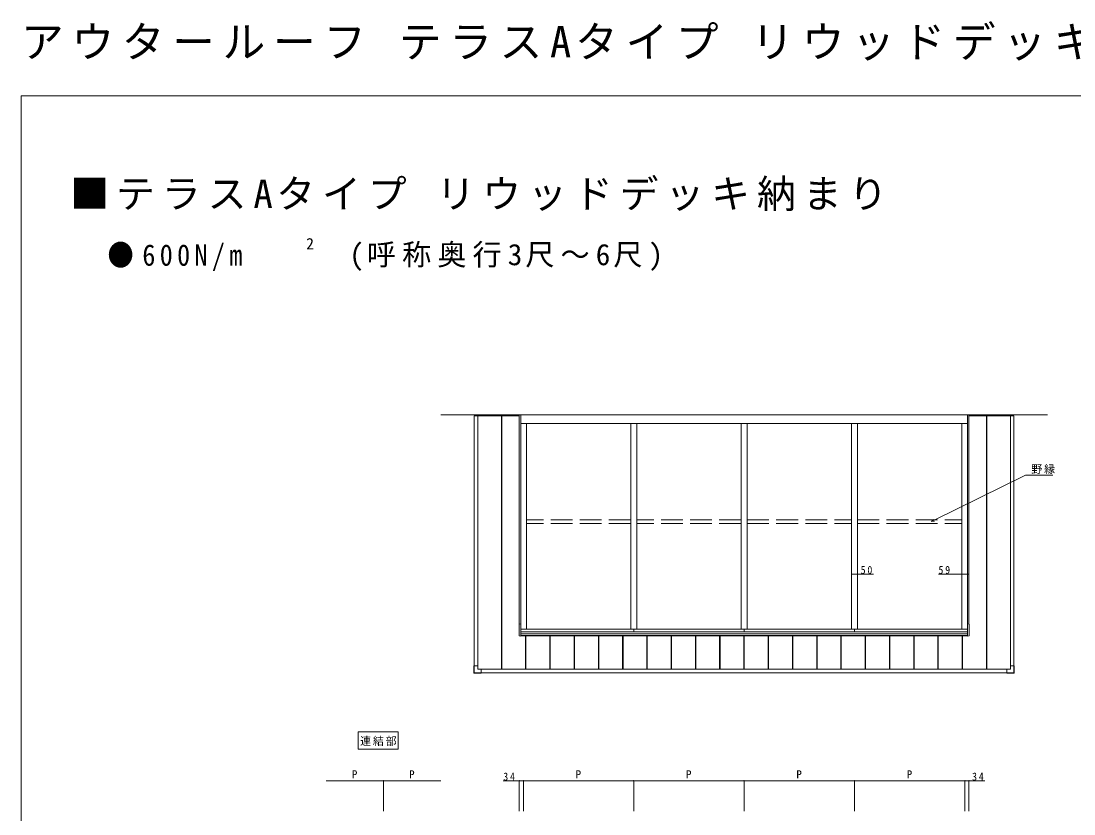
# Model space of a CAD drawing. Units: millimetres, scale not verified. Extents: x -7920 to 7920, y -12800 to 12777.
# Drawn here: x -7920 to 762, y 6241 to 12777 of the extents above; entities that cross this region are included whole.
import ezdxf
from ezdxf.enums import TextEntityAlignment as Align

# ---------------------------------------------------------------- set-up
doc = ezdxf.new("R2010")
doc.units = ezdxf.units.MM
doc.header["$LTSCALE"] = 60
doc.linetypes.add('USER1', pattern=[4, 3, -1])
doc.linetypes.add('USER3', pattern=[9.525, 6.35, -3.175])
for name, color, linetype, lineweight in [('0-1_USER1', 7, 'Continuous', 18), ('0-2_YKK_ZWAK', 7, 'Continuous', 18), ('0-3_YKK_12', 2, 'Continuous', 18), ('0-4_YKK_A1', 4, 'Continuous', 18), ('0-5_YKK_13', 4, 'Continuous', 18), ('0-6_YKK_D', 6, 'Continuous', 18), ('0-7_YKK_Z1', 7, 'Continuous', 18)]:
    doc.layers.add(name, color=color, linetype=linetype, lineweight=lineweight)
doc.styles.add('ＭＳ ゴシック', font='')
doc.styles.get('ＭＳ ゴシック').set_extended_font_data('MS Gothic')

msp = doc.modelspace()

# ---------------------------------------------------------------- linework, layer by layer
at = {"layer": '0-1_USER1', "color": 3}
for p, q in [((-5141.47, 6918.2), (-4811.47, 6918.2)), ((-5141.47, 6774.2), (-5141.47, 6918.2)), ((-4811.47, 6918.2), (-4811.47, 6774.2)), ((-4811.47, 6774.2), (-5141.47, 6774.2))]:
    msp.add_line(p, q, dxfattribs=at)
at = {"layer": '0-2_YKK_ZWAK'}
for p, q in [((-7920, -12800), (-7920, 12160)), ((-7920, 12160), (7920, 12160))]:
    msp.add_line(p, q, dxfattribs=at)
at = {"layer": '0-3_YKK_12'}
for p, q in [((-4183.32, 9523.27), (-4183.32, 7461.27)), ((-4153.32, 9523.27), (-4183.32, 9523.27)), ((-4156.32, 9523.27), (-3959.32, 9523.27)), ((-4153.32, 9523.27), (-4153.32, 7436.27)), ((-3959.32, 9523.27), (-3959.32, 7433.27)), ((-3956.32, 9523.27), (-3811.82, 9523.27)), ((-3956.32, 7433.27), (-3956.32, 9523.27)), ((-103.82, 9523.27), (40.68, 9523.27)), ((40.68, 9523.27), (40.68, 7433.27)), ((43.68, 9523.27), (43.68, 7433.27)), ((240.68, 9523.27), (43.68, 9523.27)), ((237.68, 9523.27), (267.68, 9523.27)), ((237.68, 9523.27), (237.68, 7436.27)), ((267.68, 9523.27), (267.68, 7461.27)), ((-3759.32, 7709.77), (-3759.32, 7433.27)), ((-3756.32, 7433.27), (-3756.32, 7709.77)), ((-3559.32, 7709.77), (-3559.32, 7433.27)), ((-3556.32, 7433.27), (-3556.32, 7709.77)), ((-3359.32, 7709.77), (-3359.32, 7433.27)), ((-3356.32, 7433.27), (-3356.32, 7709.77)), ((-3159.32, 7709.77), (-3159.32, 7433.27)), ((-3156.32, 7433.27), (-3156.32, 7709.77)), ((-2959.32, 7709.77), (-2959.32, 7433.27)), ((-2956.32, 7433.27), (-2956.32, 7709.77)), ((-2759.32, 7709.77), (-2759.32, 7433.27)), ((-2756.32, 7433.27), (-2756.32, 7709.77)), ((-2559.32, 7709.77), (-2559.32, 7433.27)), ((-2556.32, 7433.27), (-2556.32, 7709.77)), ((-2359.32, 7709.77), (-2359.32, 7433.27)), ((-2356.32, 7433.27), (-2356.32, 7709.77)), ((-2159.32, 7709.77), (-2159.32, 7433.27)), ((-2156.32, 7433.27), (-2156.32, 7709.77)), ((-1959.32, 7709.77), (-1959.32, 7433.27)), ((-1956.32, 7433.27), (-1956.32, 7709.77)), ((-1759.32, 7709.77), (-1759.32, 7433.27)), ((-1756.32, 7433.27), (-1756.32, 7709.77)), ((-1559.32, 7709.77), (-1559.32, 7433.27)), ((-1556.32, 7433.27), (-1556.32, 7709.77)), ((-1359.32, 7709.77), (-1359.32, 7433.27)), ((-1356.32, 7433.27), (-1356.32, 7709.77)), ((-1159.32, 7709.77), (-1159.32, 7433.27)), ((-1156.32, 7433.27), (-1156.32, 7709.77)), ((-959.32, 7709.77), (-959.32, 7433.27)), ((-956.32, 7433.27), (-956.32, 7709.77)), ((-759.32, 7709.77), (-759.32, 7433.27)), ((-756.32, 7433.27), (-756.32, 7709.77)), ((-559.32, 7709.77), (-559.32, 7433.27)), ((-556.32, 7433.27), (-556.32, 7709.77)), ((-359.32, 7709.77), (-359.32, 7433.27)), ((-356.32, 7433.27), (-356.32, 7709.77)), ((-159.32, 7709.77), (-159.32, 7433.27)), ((-156.32, 7433.27), (-156.32, 7709.77)), ((-4147.32, 7433.27), (231.68, 7433.27)), ((209.68, 7403.27), (-4125.32, 7403.27))]:
    msp.add_line(p, q, dxfattribs=at)
at = {"layer": '0-4_YKK_A1'}
for p, q in [((-3811.82, 7806.63), (-3811.82, 9531.27)), ((-3799.32, 7806.88), (-3799.32, 9531.27)), ((-116.32, 7806.88), (-116.32, 9531.27)), ((-103.82, 7806.63), (-103.82, 9531.27)), ((-3799.32, 9458.43), (-116.32, 9458.43)), ((-3752.82, 7764.37), (-3752.82, 9458.43)), ((-2892.82, 7764.37), (-2892.82, 9458.43)), ((-2842.82, 7764.37), (-2842.82, 9458.43)), ((-1982.82, 7764.37), (-1982.82, 9458.43)), ((-1932.82, 7764.37), (-1932.82, 9458.43)), ((-1072.82, 7764.37), (-1072.82, 9458.43)), ((-1022.82, 7764.37), (-1022.82, 9458.43)), ((-162.82, 7764.37), (-162.82, 9458.43)), ((-3799.32, 7806.88), (-3799.32, 8067.71)), ((-162.82, 7764.37), (-162.82, 8067.71)), ((-116.32, 7806.88), (-116.32, 8067.71)), ((-103.82, 7806.63), (-103.82, 8067.71)), ((-3813.32, 7805.28), (-3813.32, 7806.3)), ((-3813.32, 7708.44), (-3813.32, 7805.28)), ((-3798.82, 7806.89), (-3813.03, 7806.6)), ((-3798.82, 7806.88), (-3798.82, 7805.77)), ((-3798.82, 7805.77), (-3798.82, 7805.43)), ((-3798.82, 7805.43), (-3798.82, 7707.51)), ((-3798.82, 7764.37), (-116.82, 7764.37)), ((-3798.82, 7743.06), (-116.82, 7743.06)), ((-2867.82, 7764.37), (-2867.82, 7743.06)), ((-1957.82, 7764.37), (-1957.82, 7743.06)), ((-1047.82, 7764.37), (-1047.82, 7743.06)), ((-116.82, 7806.89), (-102.62, 7806.6)), ((-116.82, 7806.88), (-116.82, 7805.77)), ((-116.82, 7805.77), (-116.82, 7805.43)), ((-116.82, 7805.43), (-116.82, 7707.51)), ((-102.32, 7805.28), (-102.32, 7806.3)), ((-102.32, 7708.44), (-102.32, 7805.28)), ((-3798.82, 7707.27), (-3813.04, 7708.14)), ((-3798.82, 7726.27), (-116.82, 7726.27)), ((-3798.82, 7712.27), (-116.82, 7712.27)), ((-3798.82, 7711.27), (-116.82, 7711.27)), ((-116.82, 7709.77), (-3798.82, 7709.77)), ((-3798.82, 7707.51), (-3798.82, 7707.27)), ((-116.82, 7707.27), (-102.61, 7708.14)), ((-116.82, 7707.51), (-116.82, 7707.27))]:
    msp.add_line(p, q, dxfattribs=at)
at = {"layer": '0-4_YKK_A1', "linetype": 'USER1'}
for p, q in [((-2892.82, 8665.55), (-3752.82, 8665.55)), ((-2892.82, 8636.51), (-3752.82, 8636.51)), ((-1982.82, 8665.55), (-2842.82, 8665.55)), ((-1982.82, 8636.51), (-2842.82, 8636.51)), ((-1932.82, 8665.55), (-1072.82, 8665.55)), ((-1932.82, 8636.51), (-1072.82, 8636.51)), ((-1022.82, 8665.55), (-162.82, 8665.55)), ((-1022.82, 8636.51), (-162.82, 8636.51))]:
    msp.add_line(p, q, dxfattribs=at)
at = {"layer": '0-4_YKK_A1'}
for centre, start, end in [((-3813.02, 7806.3), 91.15842, 180), ((-102.62, 7806.3), 0, 88.84158), ((-3813.02, 7708.44), 180, 266.5), ((-102.62, 7708.44), 273.5, 0)]:
    msp.add_arc(centre, 0.3, start, end, dxfattribs=at)
at = {"layer": '0-5_YKK_13'}
for p, q in [((-4185.32, 7402.27), (-4185.32, 7460.27)), ((-4184.32, 7461.27), (-4154.32, 7461.27)), ((-4126.32, 7401.27), (-4184.32, 7401.27)), ((-4153.32, 7460.27), (-4153.32, 7433.27)), ((-4126.32, 7433.27), (-4153.32, 7433.27)), ((-4125.32, 7402.27), (-4125.32, 7432.27)), ((209.68, 7402.27), (209.68, 7432.27)), ((210.68, 7433.27), (237.68, 7433.27)), ((210.68, 7401.27), (268.68, 7401.27)), ((237.68, 7460.27), (237.68, 7433.27)), ((268.68, 7461.27), (238.68, 7461.27)), ((269.68, 7402.27), (269.68, 7460.27))]:
    msp.add_line(p, q, dxfattribs=at)
at = {"layer": '0-5_YKK_13', "linetype": 'USER3'}
for p, q in [((-4183.32, 7403.27), (-4183.32, 7461.27)), ((-4125.32, 7403.27), (-4183.32, 7403.27)), ((209.68, 7403.27), (267.68, 7403.27)), ((267.68, 7403.27), (267.68, 7461.27))]:
    msp.add_line(p, q, dxfattribs=at)
at = {"layer": '0-5_YKK_13'}
for centre, start, end in [((-4184.32, 7460.27), 90, 180), ((-4184.32, 7402.27), 180, 270), ((-4154.32, 7460.27), 0, 90), ((-4126.32, 7432.27), 0, 90), ((-4126.32, 7402.27), 270, 0), ((210.68, 7432.27), 90, 180), ((210.68, 7402.27), 180, 270), ((238.68, 7460.27), 90, 180), ((268.68, 7460.27), 0, 90), ((268.68, 7402.27), 270, 0)]:
    msp.add_arc(centre, 1, start, end, dxfattribs=at)
at = {"layer": '0-6_YKK_D'}
for p, q in [((-390.08, 8661.71), (363.57, 9032.4)), ((363.57, 9032.4), (589.07, 9032.4)), ((-412.96, 8650.46), (-393.09, 8667.85)), ((-412.96, 8650.46), (-390.08, 8661.71)), ((-387.06, 8655.58), (-412.96, 8650.46)), ((-1072.82, 8217.61), (-1022.82, 8217.61)), ((-1022.82, 8217.61), (-890.12, 8217.61)), ((-162.82, 8217.61), (-355.62, 8217.61)), ((-103.82, 8217.61), (-162.82, 8217.61)), ((-5403.83, 6514.38), (-4931.83, 6514.38)), ((-4931.83, 6264.38), (-4931.83, 6515.38)), ((-4931.83, 6264.38), (-4931.83, 6515.38)), ((-4459.83, 6514.38), (-4931.83, 6514.38)), ((-3811.83, 6514.38), (-3944.13, 6514.38)), ((-3811.83, 6264.38), (-3811.83, 6515.38)), ((-3777.82, 6514.38), (-3811.83, 6514.38)), ((-3777.82, 6264.38), (-3777.82, 6515.38)), ((-3777.82, 6264.38), (-3777.82, 6515.38)), ((-3777.82, 6514.38), (-2867.82, 6514.38)), ((-2867.82, 6264.38), (-2867.82, 6515.38)), ((-2867.82, 6264.38), (-2867.82, 6515.38)), ((-2867.82, 6514.38), (-1957.82, 6514.38)), ((-1957.82, 6264.38), (-1957.82, 6515.38)), ((-1957.82, 6264.38), (-1957.82, 6515.38)), ((-1957.82, 6514.38), (-1047.82, 6514.38)), ((-1047.82, 6264.38), (-1047.82, 6515.38)), ((-1047.82, 6264.38), (-1047.82, 6515.38)), ((-1047.82, 6514.38), (-137.82, 6514.38)), ((-137.82, 6264.38), (-137.82, 6515.38)), ((-137.82, 6264.38), (-137.82, 6515.38)), ((-137.82, 6514.38), (-103.82, 6514.38)), ((-103.82, 6264.38), (-103.82, 6515.38)), ((-103.82, 6514.38), (28.48, 6514.38))]:
    msp.add_line(p, q, dxfattribs=at)
for centre in [(-1072.82, 8217.61), (-1022.82, 8217.61), (-162.82, 8217.61), (-103.82, 8217.61)]:
    msp.add_circle(centre, 0.3, dxfattribs=at)
for centre, start, end in [((-4931.83, 6514.38), 0, 180), ((-4931.83, 6514.38), 0, 180), ((-4931.83, 6514.38), 180, 0), ((-4931.83, 6514.38), 180, 0), ((-3811.83, 6514.38), 0, 180), ((-3811.83, 6514.38), 180, 0), ((-3777.82, 6514.38), 0, 180), ((-3777.82, 6514.38), 0, 180), ((-3777.82, 6514.38), 180, 0), ((-3777.82, 6514.38), 180, 0), ((-2867.82, 6514.38), 0, 180), ((-2867.82, 6514.38), 0, 180), ((-2867.82, 6514.38), 180, 0), ((-2867.82, 6514.38), 180, 0), ((-1957.82, 6514.38), 0, 180), ((-1957.82, 6514.38), 0, 180), ((-1957.82, 6514.38), 180, 0), ((-1957.82, 6514.38), 180, 0), ((-1047.82, 6514.38), 0, 180), ((-1047.82, 6514.38), 0, 180), ((-1047.82, 6514.38), 180, 0), ((-1047.82, 6514.38), 180, 0), ((-137.82, 6514.38), 0, 180), ((-137.82, 6514.38), 0, 180), ((-137.82, 6514.38), 180, 0), ((-137.82, 6514.38), 180, 0), ((-103.82, 6514.38), 0, 180), ((-103.82, 6514.38), 180, 0)]:
    msp.add_arc(centre, 1.59, start, end, dxfattribs=at)
at = {"layer": '0-7_YKK_Z1'}
msp.add_line((-4457.82, 9531.27), (545, 9531.27), dxfattribs=at)

# ---------------------------------------------------------------- texts
at = {"layer": '0-1_USER1', "style": 'ＭＳ ゴシック'}
msp.add_text('2', height=93.84, dxfattribs=at).set_placement((-5568.85, 10866.62), align=Align.BOTTOM_LEFT)
at = {"layer": '0-1_USER1', "attachment_point": 7, "style": 'ＭＳ ゴシック'}
for s, insert, char_height in [('\\T1.18;アウタールーフ\\~テラスAタイプ\\~リウッドデッキ納まり', (-7920, 12448), 258.1), ('\\T1.18;■テラスAタイプ\\~リウッドデッキ納まり', (-7514.35, 11209.9), 234.6), ('\\T1.33;\\W0.9;●600N/m', (-7207.31, 10717.27), 176), ('\\T1.21;(呼称奥行3尺～6尺)', (-5213.47, 10717.27), 176), ('\\T1.17;連結部', (-5123.85, 6801.2), 65.98)]:
    msp.add_mtext(s, dxfattribs=dict(at, insert=insert, char_height=char_height))
at = {"layer": '0-6_YKK_D', "color": 7, "style": 'ＭＳ ゴシック'}
for p in [(-5191.83, 6514.98), (-4719.83, 6514.98), (-3346.82, 6514.98), (-2436.82, 6514.98), (-1526.82, 6514.98), (-616.82, 6514.98)]:
    msp.add_text('P', height=65.98, dxfattribs=at).set_placement(p, align=Align.BOTTOM_LEFT)
at = {"layer": '0-6_YKK_D', "color": 7, "char_height": 65.98, "attachment_point": 7, "style": 'ＭＳ ゴシック'}
for s, insert in [('\\T1.17;野縁', (410.75, 9042.57)), ('\\T1.37;\\W0.9;50', (-996.52, 8218.41)), ('\\T1.37;\\W0.9;59', (-354.82, 8218.41)), ('\\T1.37;\\W0.9;34', (-3943.53, 6514.98)), ('\\T1.37;\\W0.9;34', (-77.72, 6514.98))]:
    msp.add_mtext(s, dxfattribs=dict(at, insert=insert))

doc.saveas('drawing.dxf')
